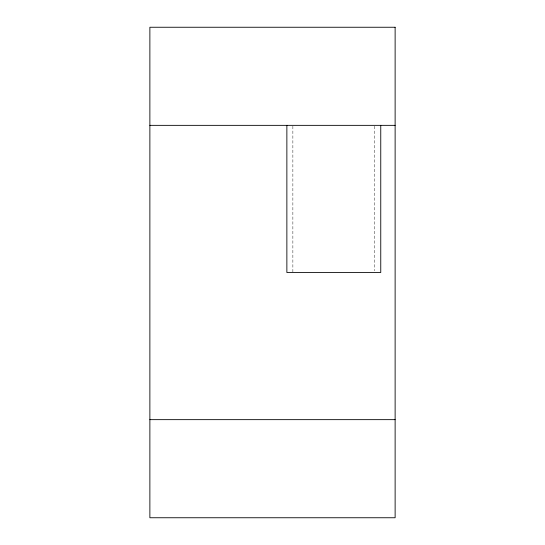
<?xml version="1.0" encoding="UTF-8"?>
<svg xmlns="http://www.w3.org/2000/svg" width="545" height="545" viewBox="0 0 545 545"><rect width="100%" height="100%" fill="white"/><g stroke="black" fill="none" stroke-linecap="round" stroke-linejoin="round"><path stroke-width="0.41" stroke-dasharray="2.73 2.04" d="M374.756 126.202L374.756 270.797M292.869 126.202L292.869 272.5"/><path stroke-width="0.82" d="M149.875 125.35L395.125 125.35M149.875 419.65L395.125 419.65M380.757 125.35L380.757 272.5L286.868 272.5L286.868 125.35M395.125 27.25L149.875 27.25L149.875 517.75L395.125 517.75L395.125 27.25"/></g></svg>
